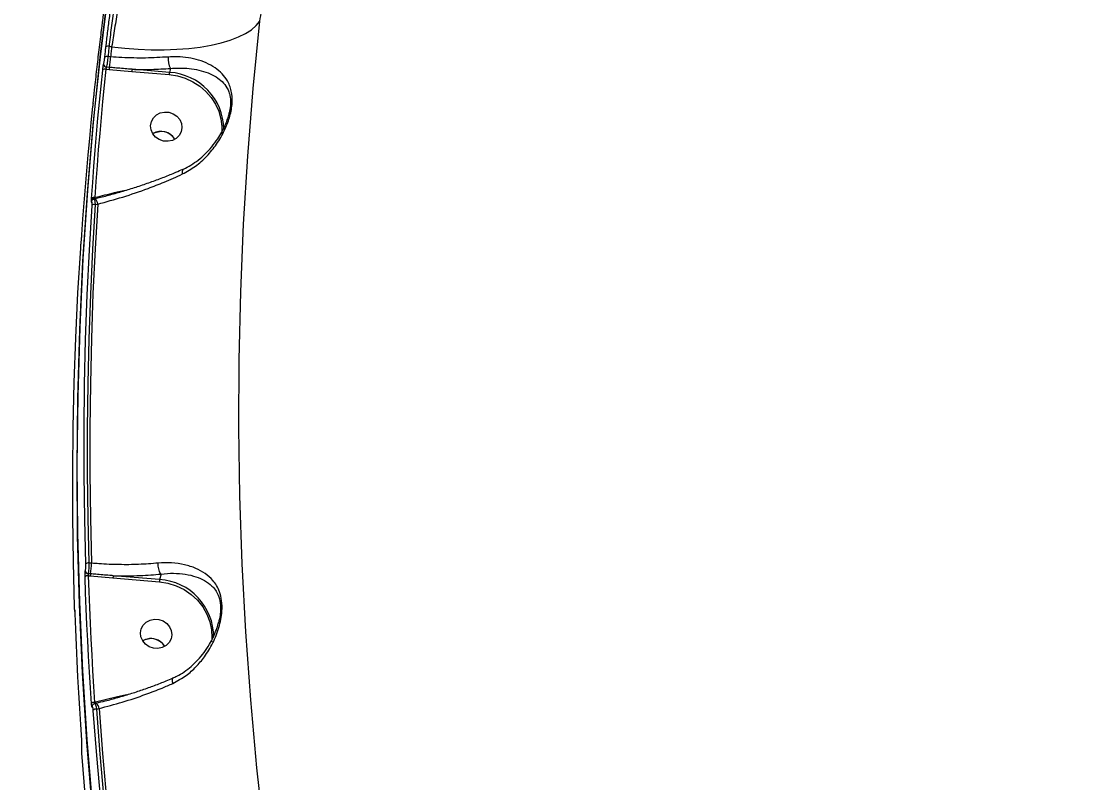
# Model space of a CAD drawing. Header units: millimetres. Extents: x -6028 to 5958, y -6064 to 4137.
# Drawn here: x -305.1 to -2.7, y -688.2 to -470.3 of the extents above; entities that cross this region are included whole.
import ezdxf

# ---------------------------------------------------------------- set-up
doc = ezdxf.new("R2010")
doc.units = ezdxf.units.MM
for name, color, linetype in [('DIKOM_ОБЪЕКТ', 7, 'Continuous'), ('DIKOM_РАЗМЕР_ЗОНА', 7, 'Continuous'), ('DIKOM_РАЗМЕР_ОБЪЕКТА', 7, 'Continuous')]:
    doc.layers.add(name, color=color, linetype=linetype)
doc.styles.add('style1', font='arial.ttf', dxfattribs={"width": 0.8})
doc.dimstyles.new('1-50', dxfattribs={"dimtxt": 300, "dimasz": 200, "dimexe": 100, "dimexo": 0, "dimgap": 100, "dimtad": 1, "dimtxsty": 'style1', "dimcen": 200, "dimclrd": 7, "dimclre": 7, "dimclrt": 7, "dimadec": 1, "dimazin": 2, "dimtfac": 1, "dimtmove": 0, "dimatfit": 2, "dimfxl": 0, "dimlwd": 25, "dimlwe": 18, "dimarcsym": 0})

# ---------------------------------------------------------------- blocks, each defined once
blk = doc.blocks.new('*D9')
at = {"layer": 'Defpoints', "color": 0, "transparency": 16777216}
for p in [(-6027.56, 1459.58), (4556.58, 1382.7), (4556.58, -5964.37)]:
    blk.add_point(p, dxfattribs=at)
at = {"layer": 'DIKOM_РАЗМЕР_ЗОНА', "color": 7, "lineweight": 18, "transparency": 16777216}
for p, q in [((-6027.56, 1459.58), (-6027.56, -6064.37)), ((4556.58, 1382.7), (4556.58, -6064.37))]:
    blk.add_line(p, q, dxfattribs=at)
at = {"layer": 'DIKOM_РАЗМЕР_ЗОНА', "color": 7, "lineweight": 25, "transparency": 16777216}
blk.add_line((-5827.56, -5964.37), (4356.58, -5964.37), dxfattribs=at)
at = {"layer": 'DIKOM_РАЗМЕР_ЗОНА', "color": 7, "transparency": 16777216}
for points in [[(-5827.56, -5931.03), (-5827.56, -5997.7), (-6027.56, -5964.37)], [(4356.58, -5931.03), (4356.58, -5997.7), (4556.58, -5964.37)]]:
    blk.add_solid(points, dxfattribs=at)
at = {"layer": 'DIKOM_РАЗМЕР_ЗОНА', "color": 7, "transparency": 16777216, "insert": (157.08, -5711.2), "char_height": 300, "attachment_point": 5, "style": 'style1'}
blk.add_mtext('10600', dxfattribs=at)
blk = doc.blocks.new('*D12')
at = {"layer": 'Defpoints', "color": 0, "transparency": 16777216}
for p in [(3056.58, 1987.9), (-4027.97, 676.5), (3056.58, -3714.77)]:
    blk.add_point(p, dxfattribs=at)
at = {"layer": 'DIKOM_РАЗМЕР_ОБЪЕКТА', "color": 7, "lineweight": 18, "transparency": 16777216}
for p, q in [((3056.58, 1987.9), (3056.58, -3814.77)), ((-4027.97, 676.5), (-4027.97, -3814.77))]:
    blk.add_line(p, q, dxfattribs=at)
at = {"layer": 'DIKOM_РАЗМЕР_ОБЪЕКТА', "color": 7, "lineweight": 25, "transparency": 16777216}
blk.add_line((-3827.97, -3714.77), (2856.58, -3714.77), dxfattribs=at)
at = {"layer": 'DIKOM_РАЗМЕР_ОБЪЕКТА', "color": 7, "transparency": 16777216}
for points in [[(-3827.97, -3681.44), (-3827.97, -3748.11), (-4027.97, -3714.77)], [(2856.58, -3681.44), (2856.58, -3748.11), (3056.58, -3714.77)]]:
    blk.add_solid(points, dxfattribs=at)
at = {"layer": 'DIKOM_РАЗМЕР_ОБЪЕКТА', "color": 7, "transparency": 16777216, "insert": (20, -3461.6), "char_height": 300, "attachment_point": 5, "style": 'style1'}
blk.add_mtext('7100', dxfattribs=at)

msp = doc.modelspace()

# ---------------------------------------------------------------- linework, layer by layer
at = {"layer": 'DIKOM_ОБЪЕКТ', "color": 7, "linetype": 'Continuous', "lineweight": 15}
for p, q in [((-279.828, -477.5), (-279.178, -477.619)), ((-279.492, -480.511), (-280.149, -480.457)), ((-279.813, -483.551), (-280.587, -483.487)), ((-280.763, -484.086), (-279.877, -484.159)), ((-279.877, -484.159), (-273.409, -484.732)), ((-273.409, -484.732), (-262.72, -485.615)), ((-262.648, -484.97), (-273.336, -484.088)), ((-262.356, -483.838), (-262.648, -484.97)), ((-284.467, -493.929), (-284.461, -493.834)), ((-245.562, -496.573), (-245.645, -497.009)), ((-258.705, -512.629), (-258.725, -512.64)), ((-275.207, -518.71), (-277.58, -519.261)), ((-284.171, -521.135), (-283.932, -521.079)), ((-283.805, -522.772), (-283.135, -522.616)), ((-284.912, -625.361), (-285.571, -625.306)), ((-285.234, -628.4), (-285.819, -628.352)), ((-265.044, -628.453), (-265.452, -630.035)), ((-285.805, -628.967), (-285.298, -629.008)), ((-285.298, -629.008), (-278.815, -629.583)), ((-278.815, -629.583), (-265.525, -630.68)), ((-265.452, -630.035), (-278.743, -628.938)), ((-289.681, -638.978), (-289.698, -638.818)), ((-283.826, -665.135), (-283.956, -665.166)), ((-277.47, -663.618), (-283.826, -665.135)), ((-274.925, -663.026), (-277.47, -663.618)), ((-283.986, -665.474), (-283.587, -665.381)), ((-283.436, -667.069), (-282.79, -666.918))]:
    msp.add_line(p, q, dxfattribs=at)
at = {"layer": 'DIKOM_ОБЪЕКТ', "color": 7, "linetype": 'Continuous', "lineweight": 15, "flags": 128}
for points in [[(-274.271, -422.385), (-277.379, -441.699), (-280.127, -461.074), (-282.512, -480.503), (-284.534, -499.98), (-286.193, -519.499), (-287.489, -539.054), (-288.42, -558.639), (-288.986, -578.249), (-289.188, -597.878), (-289.025, -617.519), (-288.497, -637.166), (-287.605, -656.815), (-286.349, -676.458), (-284.728, -696.09)], [(-284.543, -695.37), (-286.163, -675.738), (-287.419, -656.095), (-288.312, -636.446), (-288.839, -616.799), (-289.002, -597.158), (-288.8, -577.529), (-288.234, -557.919), (-287.303, -538.334), (-286.008, -518.778), (-284.349, -499.259), (-282.326, -479.783), (-279.941, -460.354), (-277.194, -440.979), (-274.085, -421.665)], [(-279.178, -477.619), (-275.382, -478.043), (-271.587, -478.331), (-267.827, -478.483), (-264.137, -478.495), (-260.551, -478.369), (-257.1, -478.104), (-253.817, -477.704), (-250.732, -477.173), (-247.872, -476.514), (-245.264, -475.735), (-242.931, -474.841), (-240.895, -473.842), (-239.174, -472.747), (-237.785, -471.565), (-236.739, -470.307)], [(-235.478, -703.322), (-237.618, -683.902), (-239.389, -664.462), (-240.791, -645.008), (-241.822, -625.546), (-242.484, -606.082), (-242.774, -586.622), (-242.694, -567.174), (-242.244, -547.742), (-241.422, -528.333), (-240.231, -508.953), (-238.67, -489.609), (-236.739, -470.307)], [(-280.907, -477.716), (-280.947, -478.086), (-280.988, -478.456), (-281.028, -478.826), (-281.068, -479.196), (-281.108, -479.566), (-281.148, -479.936), (-281.188, -480.306), (-281.227, -480.676)], [(-280.149, -480.457), (-280.109, -480.087), (-280.069, -479.718), (-280.029, -479.348), (-279.989, -478.978), (-279.949, -478.609), (-279.909, -478.239), (-279.869, -477.869), (-279.828, -477.5)], [(-279.178, -477.619), (-279.218, -477.98), (-279.258, -478.342), (-279.297, -478.703), (-279.336, -479.065), (-279.375, -479.427), (-279.414, -479.788), (-279.453, -480.15), (-279.492, -480.511)], [(-281.843, -484.309), (-282.31, -488.892), (-282.757, -493.477), (-283.184, -498.064), (-283.591, -502.653), (-283.978, -507.245), (-284.345, -511.839), (-284.691, -516.434), (-285.018, -521.032)], [(-283.936, -520.779), (-283.609, -516.185), (-283.263, -511.593), (-282.897, -507.003), (-282.51, -502.415), (-282.103, -497.829), (-281.676, -493.246), (-281.23, -488.665), (-280.763, -484.086)], [(-262.72, -485.615), (-260.382, -485.971), (-258.114, -486.645), (-255.965, -487.622), (-253.982, -488.88), (-252.208, -490.392), (-250.682, -492.125), (-249.438, -494.041), (-248.503, -496.099), (-247.896, -498.252), (-247.632, -500.454), (-247.691, -502.421)], [(-284.383, -492.917), (-284.343, -492.547), (-284.304, -492.177), (-284.264, -491.807), (-284.224, -491.437), (-284.184, -491.067), (-284.143, -490.697), (-284.103, -490.327), (-284.062, -489.957)], [(-287.709, -531.473), (-287.383, -526.875), (-287.036, -522.279), (-286.67, -517.686), (-286.283, -513.094), (-285.876, -508.505), (-285.449, -503.918), (-285.001, -499.333), (-284.534, -494.75)], [(-263.051, -504.677), (-264.325, -504.597), (-265.537, -504.185), (-266.589, -503.474), (-267.394, -502.52), (-267.888, -501.402), (-268.031, -500.21), (-267.811, -499.041), (-267.246, -497.989), (-266.381, -497.14), (-265.288, -496.562), (-264.054, -496.302), (-262.779, -496.381), (-261.567, -496.793), (-260.516, -497.505), (-259.71, -498.458), (-259.216, -499.576), (-259.074, -500.768), (-259.294, -501.937), (-259.859, -502.989), (-260.723, -503.839), (-261.816, -504.417), (-263.051, -504.677)], [(-267.433, -502.457), (-266.723, -502.129), (-265.489, -501.869)], [(-284.887, -523.026), (-285.653, -535.821), (-286.264, -548.629), (-286.719, -561.447), (-287.018, -574.275), (-287.161, -587.11), (-287.148, -599.951), (-286.979, -612.797), (-286.654, -625.645)], [(-285.571, -625.306), (-285.895, -612.469), (-286.064, -599.634), (-286.077, -586.803), (-285.935, -573.978), (-285.636, -561.161), (-285.181, -548.354), (-284.571, -535.557), (-283.805, -522.772)], [(-283.135, -522.616), (-283.905, -535.427), (-284.519, -548.25), (-284.976, -561.084), (-285.276, -573.927), (-285.42, -586.778), (-285.408, -599.635), (-285.238, -612.497), (-284.912, -625.361)], [(-283.932, -521.079), (-283.929, -521.078), (-283.912, -521.077)], [(-289.809, -637.886), (-290.135, -625.038), (-290.304, -612.192), (-290.317, -599.351), (-290.174, -586.516), (-289.875, -573.688), (-289.42, -560.869), (-288.809, -548.062), (-288.042, -535.267)], [(-286.889, -629.31), (-286.726, -633.839), (-286.543, -638.368), (-286.34, -642.897), (-286.119, -647.426), (-285.878, -651.955), (-285.617, -656.483), (-285.338, -661.011), (-285.038, -665.539)], [(-283.956, -665.166), (-284.255, -660.642), (-284.534, -656.117), (-284.795, -651.593), (-285.035, -647.068), (-285.257, -642.543), (-285.459, -638.017), (-285.642, -633.492), (-285.805, -628.967)], [(-265.525, -630.68), (-263.071, -631.077), (-260.7, -631.824), (-258.468, -632.902), (-256.428, -634.285), (-254.631, -635.941), (-253.119, -637.829), (-251.93, -639.903), (-251.091, -642.113), (-250.623, -644.406), (-250.538, -646.727), (-250.64, -647.88)], [(-287.73, -675.979), (-288.029, -671.452), (-288.309, -666.924), (-288.569, -662.395), (-288.81, -657.867), (-289.032, -653.338), (-289.234, -648.809), (-289.417, -644.279), (-289.581, -639.75)], [(-265.953, -649.733), (-267.228, -649.654), (-268.44, -649.242), (-269.491, -648.53), (-270.296, -647.577), (-270.79, -646.459), (-270.933, -645.267), (-270.713, -644.098), (-270.148, -643.046), (-269.284, -642.196), (-268.19, -641.618), (-266.956, -641.358), (-265.681, -641.438), (-264.469, -641.85), (-263.418, -642.561), (-262.613, -643.515), (-262.119, -644.633), (-261.976, -645.825), (-262.196, -646.994), (-262.761, -648.046), (-263.625, -648.895), (-264.719, -649.473), (-265.953, -649.733)], [(-270.335, -647.514), (-269.625, -647.185), (-268.391, -646.925)], [(-284.518, -667.442), (-283.525, -680.342), (-282.375, -693.236), (-281.068, -706.122), (-279.605, -718.998), (-277.985, -731.863), (-276.209, -744.716), (-274.277, -757.553), (-272.189, -770.374)], [(-283.587, -665.381), (-283.584, -665.38), (-283.575, -665.379)], [(-271.118, -769.916), (-273.204, -757.106), (-275.134, -744.278), (-276.909, -731.437), (-278.527, -718.582), (-279.99, -705.717), (-281.295, -692.841), (-282.444, -679.958), (-283.436, -667.069)], [(-282.79, -666.918), (-281.797, -679.834), (-280.647, -692.743), (-279.34, -705.644), (-277.875, -718.535), (-276.253, -731.416), (-274.474, -744.283), (-272.538, -757.135), (-270.447, -769.972)], [(-275.344, -782.615), (-277.432, -769.794), (-279.364, -756.956), (-281.141, -744.104), (-282.76, -731.239), (-284.224, -718.363), (-285.53, -705.477), (-286.68, -692.583), (-287.673, -679.683)]]:
    msp.add_lwpolyline(points, dxfattribs=at)
at = {"layer": 'DIKOM_ОБЪЕКТ', "color": 7, "linetype": 'Continuous', "lineweight": 15}
for centre, radius, start, end in [((-280.168, -478.602), 1.154, 72.86924, 129.82209), ((-280.486, -481.563), 1.156, 73.03893, 129.89674), ((-306.276, -479.219), 26.815, 350.70323, 357.23823), ((-257.635, -481.178), 5.419, 173.5029, 209.39946), ((-280.54, -482.491), 0.998, 180.11632, 267.29275), ((-274.517, -484.418), 5.366, 170.70546, 177.23621), ((-281.098, -485.187), 1.151, 73.05053, 130.31748), ((-268.819, -484.921), 4.594, 169.5455, 177.64089), ((-258.104, -485.806), 4.62, 169.57534, 177.62419), ((-263.583, -501.447), 16.503, 0.75589, 86.74964), ((-265.119, -506.566), 4.716, 31.70652, 119.3836), ((-265.11, -506.556), 4.703, 31.65851, 94.62282), ((-257.658, -513.486), 1.362, 141.61192, 203.36847), ((-284.153, -521.963), 0.938, 86.81492, 161.66231), ((-284.238, -521.923), 1.184, 75.17301, 131.20045), ((-284.007, -522.11), 0.952, 149.01587, 175.14994), ((-284.104, -523.929), 1.195, 75.50103, 130.9117), ((-284.01, -522.109), 0.949, 126.27169, 148.97659), ((-283.657, -520.837), 0.483, 203.17565, 214.16204), ((-285.987, -523.09), 2.892, 9.4308, 44.1252), ((-285.765, -626.587), 1.295, 81.37931, 133.33737), ((-311.686, -624.069), 26.805, 350.70161, 357.23899), ((-285.772, -627.342), 1.011, 187.65943, 267.35094), ((-279.933, -629.267), 5.371, 170.71051, 177.2355), ((-285.998, -630.242), 1.29, 81.40378, 133.71984), ((-274.206, -629.773), 4.612, 169.56911, 177.63042), ((-260.909, -630.871), 4.62, 169.57534, 177.62419), ((-266.47, -646.481), 16.477, 359.70886, 86.45754), ((-268.021, -651.623), 4.716, 31.70398, 119.38434), ((-268.01, -651.609), 4.699, 31.62797, 94.65049), ((-284.107, -666.484), 1.327, 83.46627, 134.55888), ((-282.862, -664.895), 0.994, 194.01696, 211.24212), ((-283.832, -666.447), 0.949, 145.38716, 182.63123), ((-283.582, -668.401), 1.34, 83.76309, 134.30567), ((-285.561, -667.362), 2.806, 9.10602, 44.96912)]:
    msp.add_arc(centre, radius, start, end, dxfattribs=at)
for points, knots in [([(-268.824, -420.698), (-269.353, -422.045), (-270.421, -424.761), (-271.78, -429.037), (-272.922, -433.045), (-273.862, -436.659), (-274.776, -440.479), (-275.651, -444.449), (-276.477, -448.499), (-277.26, -452.637), (-278.004, -456.871), (-278.698, -461.128), (-279.333, -465.338), (-279.913, -469.507), (-280.447, -473.659), (-280.754, -476.364), (-280.907, -477.716)], [0, 0, 0, 0, 0.1001196, 0.2018911, 0.2673125, 0.3327335, 0.4000645, 0.4673958, 0.5330243, 0.5986549, 0.6662101, 0.7337668, 0.7993716, 0.8649758, 0.932488, 1, 1, 1, 1]), ([(-279.828, -477.5), (-279.63, -475.755), (-279.234, -472.259), (-278.507, -466.809), (-277.692, -461.291), (-276.781, -455.756), (-275.786, -450.282), (-274.712, -444.939), (-273.563, -439.809), (-272.348, -434.944), (-271.013, -430.198), (-269.558, -425.658), (-268.505, -422.998), (-267.979, -421.669)], [0, 0, 0, 0, 0.0886933, 0.1776675, 0.2663586, 0.3550657, 0.4440578, 0.5327614, 0.6211402, 0.7097984, 0.7981775, 0.8990858, 1, 1, 1, 1]), ([(-267.979, -421.669), (-268.339, -423.072), (-269.061, -425.878), (-270.171, -430.587), (-271.258, -435.426), (-272.305, -440.303), (-273.362, -445.423), (-274.416, -450.733), (-275.454, -456.159), (-276.463, -461.633), (-277.428, -467.081), (-278.346, -472.456), (-278.901, -475.9), (-279.178, -477.619)], [0, 0, 0, 0, 0.1033755, 0.2067494, 0.2946073, 0.3827353, 0.470592, 0.5587482, 0.6471807, 0.7353363, 0.8234668, 0.9118709, 1, 1, 1, 1]), ([(-282.363, -475.482), (-282.261, -474.617), (-281.431, -467.57), (-279.568, -454.383), (-277.256, -438.996), (-275.69, -429.793), (-275.167, -426.723)], [0, 0, 0, 0, 0.0530325, 0.4317704, 0.8104543, 1, 1, 1, 1]), ([(-236.739, -470.307), (-236.607, -469.282), (-236.345, -467.247), (-235.693, -464.09), (-234.927, -461.318), (-234.17, -459.336), (-233.721, -458.646), (-233.534, -458.358)], [0, 0, 0, 0, 0.2180168, 0.4332328, 0.6437837, 0.8514411, 1, 1, 1, 1]), ([(-284.062, -489.957), (-283.843, -487.977), (-283.399, -483.984), (-282.839, -479.189), (-282.506, -476.489), (-282.381, -475.48)], [0, 0, 0, 0, 0.3810671, 0.7685972, 1, 1, 1, 1]), ([(-281.227, -480.676), (-281.246, -480.839), (-281.284, -481.163), (-281.363, -481.672), (-281.447, -482.124), (-281.505, -482.378), (-281.534, -482.479), (-281.538, -482.493)], [0, 0, 0, 0, 0.240474, 0.4810066, 0.7218932, 0.9628705, 1, 1, 1, 1]), ([(-280.587, -483.487), (-280.581, -483.465), (-280.54, -483.297), (-280.455, -482.873), (-280.336, -482.119), (-280.226, -481.27), (-280.174, -480.728), (-280.149, -480.457)], [0, 0, 0, 0, 0.0371408, 0.2779597, 0.5187695, 0.7593501, 1, 1, 1, 1]), ([(-263.019, -480.565), (-265.156, -480.688), (-269.492, -480.937), (-275.091, -480.821), (-278.429, -480.586), (-279.492, -480.511)], [0, 0, 0, 0, 0.3984775, 0.8085131, 1, 1, 1, 1]), ([(-258.908, -514.027), (-257.647, -513.333), (-255.123, -511.946), (-251.881, -508.989), (-249.077, -505.554), (-246.913, -501.824), (-245.617, -498.537), (-244.985, -496.012), (-244.638, -493.664), (-244.69, -491.407), (-245.129, -489.43), (-245.862, -487.594), (-247.097, -485.757), (-249.005, -483.995), (-251.389, -482.529), (-254.151, -481.437), (-257.183, -480.74), (-260.127, -480.433), (-262.146, -480.525), (-263.019, -480.565)], [0, 0, 0, 0, 0.0759093, 0.1519054, 0.2286349, 0.3051883, 0.3688603, 0.4016179, 0.4343307, 0.4904589, 0.5282355, 0.5660848, 0.6308755, 0.6957712, 0.7645218, 0.8332281, 0.8936794, 0.9540611, 1, 1, 1, 1]), ([(-281.538, -482.493), (-281.542, -482.506), (-281.57, -482.607), (-281.628, -482.861), (-281.71, -483.313), (-281.787, -483.822), (-281.824, -484.147), (-281.843, -484.309)], [0, 0, 0, 0, 0.037249, 0.2782036, 0.5190059, 0.7595663, 1, 1, 1, 1]), ([(-280.763, -484.086), (-280.751, -484.032), (-280.728, -483.925), (-280.683, -483.757), (-280.636, -483.609), (-280.604, -483.525), (-280.589, -483.492), (-280.587, -483.487)], [0, 0, 0, 0, 0.24022593, 0.48105641, 0.72240238, 0.96279856, 1, 1, 1, 1]), ([(-273.336, -484.088), (-273.669, -484.063), (-275.329, -483.937), (-277.487, -483.745), (-279.313, -483.593), (-279.813, -483.551)], [0, 0, 0, 0, 0.15366464, 0.76829584, 1, 1, 1, 1]), ([(-262.356, -483.838), (-261.545, -483.782), (-259.67, -483.652), (-256.93, -483.817), (-254.116, -484.289), (-251.522, -485.089), (-249.295, -486.185), (-247.484, -487.562), (-246.306, -489.008), (-245.585, -490.528), (-245.161, -492.161), (-245.038, -494.231), (-245.409, -495.886), (-245.562, -496.573)], [0, 0, 0, 0, 0.0770939, 0.1781886, 0.2819394, 0.3974981, 0.5154177, 0.6223548, 0.73147, 0.7911795, 0.8523179, 0.938699, 1, 1, 1, 1]), ([(-273.336, -484.088), (-271.487, -484.114), (-267.756, -484.167), (-264.166, -483.948), (-262.356, -483.838)], [0, 0, 0, 0, 0.4956314, 1, 1, 1, 1]), ([(-284.534, -494.75), (-284.531, -494.727), (-284.513, -494.548), (-284.483, -494.242), (-284.456, -493.94), (-284.447, -493.779), (-284.456, -493.815), (-284.461, -493.834)], [0, 0, 0, 0, 0.0372146, 0.2778068, 0.5185704, 0.759176, 1, 1, 1, 1]), ([(-284.528, -494.685), (-284.518, -494.593), (-284.492, -494.334), (-284.469, -494.084), (-284.458, -493.931), (-284.457, -493.923), (-284.457, -493.921)], [0, 0, 0, 0, 0.2228065, 0.6302423, 0.8761789, 1, 1, 1, 1]), ([(-284.469, -494.08), (-284.472, -494.065), (-284.477, -494.024), (-284.477, -493.972), (-284.477, -493.918), (-284.472, -493.825), (-284.463, -493.707), (-284.443, -493.509), (-284.436, -493.436)], [0, 0, 0, 0, 0.0432865, 0.1142501, 0.1853623, 0.305513, 0.7472532, 1, 1, 1, 1]), ([(-284.461, -493.834), (-284.466, -493.852), (-284.475, -493.888), (-284.464, -493.727), (-284.436, -493.426), (-284.404, -493.12), (-284.385, -492.941), (-284.383, -492.917)], [0, 0, 0, 0, 0.2406969, 0.4812784, 0.7221347, 0.9627917, 1, 1, 1, 1]), ([(-258.7, -512.643), (-258.676, -512.634), (-257.899, -512.338), (-256.445, -511.483), (-254.349, -510.061), (-252.358, -508.307), (-250.488, -506.283), (-248.921, -504.192), (-247.685, -502.173), (-246.772, -500.353), (-246.121, -498.696), (-245.702, -497.434), (-245.572, -496.77), (-245.534, -496.574)], [0, 0, 0, 0, 0.00370621, 0.1210149, 0.2431975, 0.3699162, 0.50021824, 0.63334788, 0.7357464, 0.82580524, 0.90709039, 0.97274029, 1, 1, 1, 1]), ([(-283.921, -521.036), (-283.398, -520.916), (-281.654, -520.516), (-278.656, -519.719), (-274.955, -518.655), (-271.275, -517.487), (-267.655, -516.234), (-264.144, -514.907), (-261.158, -513.697), (-259.411, -512.909), (-258.739, -512.605)], [0, 0, 0, 0, 0.0606088, 0.2021044, 0.3445605, 0.4874478, 0.6300434, 0.771755, 0.9120965, 1, 1, 1, 1]), ([(-283.135, -522.616), (-280.757, -521.978), (-275.934, -520.682), (-269.543, -518.485), (-263.806, -516.254), (-260.628, -514.809), (-258.908, -514.027)], [0, 0, 0, 0, 0.2848643, 0.5777491, 0.7715672, 1, 1, 1, 1]), ([(-277.58, -519.261), (-277.865, -519.328), (-279.986, -519.826), (-282.103, -520.337), (-283.936, -520.779)], [0, 0, 0, 0, 0.13436288, 1, 1, 1, 1]), ([(-285.018, -521.032), (-285.022, -521.101), (-285.038, -521.34), (-285.041, -521.532), (-285.043, -521.668)], [0, 0, 0, 0, 0.2877902, 1, 1, 1, 1]), ([(-285.043, -521.668), (-285.041, -521.752), (-285.037, -521.933), (-285.008, -522.078), (-284.973, -522.046), (-284.955, -522.03)], [0, 0, 0, 0, 0.2985374, 0.6490047, 1, 1, 1, 1]), ([(-284.955, -522.03), (-284.937, -522.013), (-284.902, -521.981), (-284.871, -522.14), (-284.86, -522.438), (-284.871, -522.764), (-284.884, -522.976), (-284.887, -523.026)], [0, 0, 0, 0, 0.2249379, 0.4495748, 0.6803385, 0.9238419, 1, 1, 1, 1]), ([(-284.82, -521.622), (-284.774, -521.553), (-284.676, -521.406), (-284.446, -521.221), (-284.258, -521.17), (-284.171, -521.147)], [0, 0, 0, 0, 0.32109184, 0.68763935, 1, 1, 1, 1]), ([(-284.173, -521.131), (-284.171, -521.127), (-284.154, -521.106), (-284.125, -521.063), (-284.101, -521.027)], [0, 0, 0, 0, 0.15674818, 1, 1, 1, 1]), ([(-283.805, -522.772), (-283.811, -522.691), (-283.838, -522.349), (-283.902, -521.82), (-284.003, -521.352), (-284.095, -521.122), (-284.147, -521.156), (-284.164, -521.167)], [0, 0, 0, 0, 0.0848019, 0.3569107, 0.6173767, 0.8737176, 1, 1, 1, 1]), ([(-284.101, -521.027), (-284.064, -520.973), (-284.012, -520.895), (-283.953, -520.805), (-283.936, -520.779)], [0, 0, 0, 0, 0.7056945, 1, 1, 1, 1]), ([(-287.768, -532.238), (-287.762, -532.164), (-287.74, -531.904), (-287.722, -531.652), (-287.709, -531.473)], [0, 0, 0, 0, 0.2879457, 1, 1, 1, 1]), ([(-288.042, -535.267), (-288.03, -535.088), (-288.005, -534.73), (-287.96, -534.176), (-287.915, -533.686), (-287.891, -533.474), (-287.879, -533.37)], [0, 0, 0, 0, 0.2565878, 0.5136226, 0.7611818, 1, 1, 1, 1]), ([(-287.879, -533.37), (-287.867, -533.274), (-287.844, -533.08), (-287.805, -532.668), (-287.779, -532.374), (-287.768, -532.238)], [0, 0, 0, 0, 0.3509658, 0.7013648, 1, 1, 1, 1]), ([(-286.654, -625.645), (-286.651, -625.809), (-286.646, -626.137), (-286.667, -626.651), (-286.707, -627.105), (-286.747, -627.361), (-286.771, -627.463), (-286.774, -627.477)], [0, 0, 0, 0, 0.2406365, 0.4814003, 0.7216231, 0.9611979, 1, 1, 1, 1]), ([(-285.819, -628.352), (-285.814, -628.328), (-285.777, -628.159), (-285.711, -627.733), (-285.636, -626.977), (-285.583, -626.124), (-285.575, -625.579), (-285.571, -625.306)], [0, 0, 0, 0, 0.0388287, 0.2783853, 0.5186406, 0.7594565, 1, 1, 1, 1]), ([(-265.863, -625.329), (-267.711, -625.476), (-271.337, -625.766), (-277.065, -625.809), (-281.594, -625.631), (-284.215, -625.417), (-284.912, -625.361)], [0, 0, 0, 0, 0.3028927, 0.5944618, 0.8920259, 1, 1, 1, 1]), ([(-265.045, -628.451), (-265.151, -628.324), (-265.362, -628.071), (-265.622, -627.402), (-265.804, -626.609), (-265.866, -625.934), (-265.869, -625.515), (-265.864, -625.373), (-265.863, -625.329)], [0, 0, 0, 0, 0.22048, 0.4409569, 0.6614519, 0.8819496, 0.9635589, 1, 1, 1, 1]), ([(-261.708, -659.744), (-260.377, -659.031), (-257.954, -657.733), (-254.995, -655.045), (-252.404, -651.971), (-250.138, -648.246), (-248.656, -644.558), (-247.894, -641.453), (-247.542, -638.828), (-247.608, -636.022), (-248.217, -633.58), (-249.122, -631.712), (-250.431, -629.921), (-252.355, -628.223), (-255.069, -626.748), (-258.277, -625.716), (-261.885, -625.148), (-264.56, -625.269), (-265.863, -625.329)], [0, 0, 0, 0, 0.0785502, 0.1430589, 0.2076028, 0.2872148, 0.3665496, 0.4057525, 0.4448516, 0.4974457, 0.5496919, 0.5922707, 0.6349372, 0.7072976, 0.7797305, 0.8544845, 0.9291407, 1, 1, 1, 1]), ([(-286.774, -627.477), (-286.778, -627.491), (-286.802, -627.593), (-286.842, -627.848), (-286.88, -628.303), (-286.899, -628.817), (-286.893, -629.146), (-286.889, -629.31)], [0, 0, 0, 0, 0.0385646, 0.2780337, 0.5183475, 0.7592477, 1, 1, 1, 1]), ([(-285.805, -628.967), (-285.816, -628.911), (-285.836, -628.801), (-285.848, -628.628), (-285.845, -628.475), (-285.832, -628.39), (-285.821, -628.357), (-285.819, -628.352)], [0, 0, 0, 0, 0.2442681, 0.4859269, 0.724606, 0.9618504, 1, 1, 1, 1]), ([(-278.743, -628.938), (-279.075, -628.913), (-280.735, -628.788), (-282.898, -628.595), (-284.729, -628.442), (-285.234, -628.4)], [0, 0, 0, 0, 0.1533115, 0.7665793, 1, 1, 1, 1]), ([(-278.743, -628.938), (-277.442, -628.959), (-274.83, -629.002), (-270.203, -628.889), (-267.004, -628.619), (-265.044, -628.453)], [0, 0, 0, 0, 0.27747125, 0.55730433, 1, 1, 1, 1]), ([(-265.045, -628.451), (-265.045, -628.451), (-263.796, -628.29), (-261.377, -628.175), (-258.003, -628.451), (-255.042, -629.153), (-252.5, -630.245), (-250.706, -631.538), (-249.465, -632.989), (-248.62, -634.509), (-248.038, -636.596), (-247.998, -639.053), (-248.256, -641.014), (-248.526, -642.008), (-248.62, -642.355)], [0, 0, 0, 0, 0.0000522, 0.1189464, 0.2434036, 0.3713956, 0.4907917, 0.6128019, 0.680461, 0.7496087, 0.8301561, 0.9101229, 0.9686016, 1, 1, 1, 1]), ([(-265.044, -628.453), (-265.044, -628.453), (-265.044, -628.452), (-265.045, -628.451), (-265.045, -628.451)], [0, 0, 0, 0, 0.7036207, 1, 1, 1, 1]), ([(-289.698, -638.818), (-289.708, -638.836), (-289.729, -638.871), (-289.76, -638.709), (-289.787, -638.405), (-289.803, -638.096), (-289.809, -637.913), (-289.809, -637.886)], [0, 0, 0, 0, 0.23936, 0.4786962, 0.7179022, 0.9577303, 1, 1, 1, 1]), ([(-289.608, -639.297), (-289.624, -639.268), (-289.668, -639.191), (-289.704, -639.069), (-289.738, -638.921), (-289.769, -638.691), (-289.795, -638.356), (-289.806, -638.015), (-289.809, -637.899)], [0, 0, 0, 0, 0.0550096, 0.1492681, 0.2464372, 0.4336496, 0.8062645, 1, 1, 1, 1]), ([(-289.581, -639.75), (-289.582, -639.723), (-289.588, -639.54), (-289.605, -639.23), (-289.634, -638.927), (-289.667, -638.765), (-289.688, -638.8), (-289.698, -638.818)], [0, 0, 0, 0, 0.0426307, 0.2824274, 0.5215738, 0.7607815, 1, 1, 1, 1]), ([(-289.587, -639.697), (-289.59, -639.615), (-289.597, -639.405), (-289.613, -639.195), (-289.629, -639.066), (-289.63, -639.056), (-289.631, -639.052)], [0, 0, 0, 0, 0.2381838, 0.6170087, 0.86456, 1, 1, 1, 1]), ([(-261.626, -658.161), (-261.252, -658.003), (-260.131, -657.532), (-258.375, -656.433), (-256.354, -654.888), (-254.449, -653.039), (-252.7, -650.929), (-251.231, -648.727), (-250.069, -646.529), (-249.256, -644.534), (-248.782, -643.146), (-248.636, -642.449), (-248.616, -642.356)], [0, 0, 0, 0, 0.058561, 0.1754602, 0.297963, 0.425467, 0.5569423, 0.6907763, 0.8019813, 0.9042991, 0.9871265, 1, 1, 1, 1]), ([(-283.581, -665.356), (-282.721, -665.154), (-280.678, -664.674), (-277.431, -663.79), (-273.874, -662.73), (-270.354, -661.575), (-266.917, -660.336), (-263.991, -659.202), (-262.274, -658.458), (-261.62, -658.175)], [0, 0, 0, 0, 0.114785, 0.2724478, 0.430675, 0.5889238, 0.7466785, 0.9035535, 1, 1, 1, 1]), ([(-261.608, -658.197), (-261.675, -658.253), (-261.816, -658.368), (-261.866, -658.845), (-261.808, -659.311), (-261.738, -659.625), (-261.719, -659.703), (-261.708, -659.744)], [0, 0, 0, 0, 0.2864887, 0.5943835, 0.9022862, 0.9481822, 1, 1, 1, 1]), ([(-282.79, -666.918), (-280.571, -666.337), (-276.069, -665.157), (-270.003, -663.11), (-265.206, -661.266), (-262.722, -660.185), (-261.708, -659.744)], [0, 0, 0, 0, 0.3072613, 0.6233207, 0.8463567, 1, 1, 1, 1]), ([(-284.043, -665.454), (-284.036, -665.425), (-284.018, -665.359), (-283.984, -665.249), (-283.96, -665.179), (-283.956, -665.166)], [0, 0, 0, 0, 0.39331836, 0.88477519, 1, 1, 1, 1]), ([(-285.038, -665.539), (-285.036, -665.575), (-285.022, -665.769), (-284.986, -666.084), (-284.923, -666.384), (-284.852, -666.544), (-284.804, -666.509), (-284.781, -666.491)], [0, 0, 0, 0, 0.0557495, 0.296801, 0.5326524, 0.7663095, 1, 1, 1, 1]), ([(-284.781, -666.491), (-284.757, -666.473), (-284.709, -666.437), (-284.636, -666.597), (-284.572, -666.897), (-284.535, -667.213), (-284.52, -667.406), (-284.518, -667.442)], [0, 0, 0, 0, 0.2340481, 0.4680096, 0.7039984, 0.9448672, 1, 1, 1, 1]), ([(-284.608, -665.912), (-284.547, -665.833), (-284.416, -665.665), (-284.179, -665.512), (-284.02, -665.493), (-283.982, -665.488)], [0, 0, 0, 0, 0.4008487, 0.8559323, 1, 1, 1, 1]), ([(-283.436, -667.069), (-283.446, -667.01), (-283.498, -666.694), (-283.607, -666.178), (-283.764, -665.697), (-283.895, -665.46), (-283.958, -665.496), (-283.979, -665.507)], [0, 0, 0, 0, 0.062099, 0.3340019, 0.6013943, 0.8674813, 1, 1, 1, 1]), ([(325.05, -665.399), (319.821, -666.562), (309.357, -668.891), (293.208, -672.89), (276.781, -677.246), (259.856, -682.051), (242.463, -687.308), (224.628, -693.022), (206.64, -699.107), (188.024, -705.732), (168.816, -712.922), (149.07, -720.69), (129.181, -728.893), (109.216, -737.523), (89.243, -746.559), (69.728, -755.794), (50.726, -765.189), (32.281, -774.705), (14.071, -784.508), (-3.83, -794.578), (-21.348, -804.884), (-38.085, -815.192), (-54, -825.466), (-69.075, -835.672), (-83.569, -845.985), (-97.405, -856.374), (-110.516, -866.803), (-121.818, -876.37), (-131.49, -885.068), (-139.753, -892.932), (-147.431, -900.71), (-154.492, -908.372), (-160.908, -915.885), (-166.671, -923.251), (-171.833, -930.481), (-174.708, -935.156), (-176.145, -937.493)], [0, 0, 0, 0, 0.0277655, 0.0555639, 0.0833625, 0.1111277, 0.1400314, 0.168973, 0.1979144, 0.2268181, 0.2582449, 0.289696, 0.3211227, 0.3534674, 0.3858387, 0.4181833, 0.4495061, 0.4808531, 0.512176, 0.5444127, 0.5766759, 0.6089126, 0.6401611, 0.6714337, 0.7026822, 0.7348412, 0.7670266, 0.7991858, 0.8241465, 0.8491072, 0.8742671, 0.8994272, 0.9244697, 0.9495121, 0.9747561, 1, 1, 1, 1]), ([(-287.704, -677.832), (-287.703, -677.822), (-287.695, -677.725), (-287.685, -677.476), (-287.685, -677.015), (-287.699, -676.487), (-287.72, -676.148), (-287.73, -675.979)], [0, 0, 0, 0, 0.0278557, 0.2650351, 0.5076984, 0.7539691, 1, 1, 1, 1]), ([(-287.673, -679.683), (-287.684, -679.514), (-287.705, -679.176), (-287.721, -678.649), (-287.723, -678.188), (-287.713, -677.939), (-287.705, -677.842), (-287.704, -677.832)], [0, 0, 0, 0, 0.2457967, 0.4917911, 0.7342727, 0.9715845, 1, 1, 1, 1])]:
    msp.add_open_spline(points, degree=3, knots=knots, dxfattribs=at)

# ---------------------------------------------------------------- dimensions: what is measured, and where the dimension line sits
at = {"layer": 'DIKOM_РАЗМЕР_ЗОНА'}
dim = msp.add_linear_dim(base=(4556.575, -5964.368), p1=(-6027.562, 1459.576), p2=(4556.575, 1382.704), text='10600', dimstyle='1-50', dxfattribs=at)
dim.commit()
dim.dimension.update_dxf_attribs({"geometry": '*D9', "text_midpoint": (157.08, -5964.368), "dimtype": 160})
at = {"layer": 'DIKOM_РАЗМЕР_ОБЪЕКТА'}
dim = msp.add_linear_dim(base=(3056.575, -3714.774), p1=(-4027.972, 676.501), p2=(3056.575, 1987.897), text='7100', dimstyle='1-50', dxfattribs=at)
dim.commit()
dim.dimension.update_dxf_attribs({"geometry": '*D12', "text_midpoint": (20, -3714.774), "dimtype": 160})

doc.saveas('drawing.dxf')
